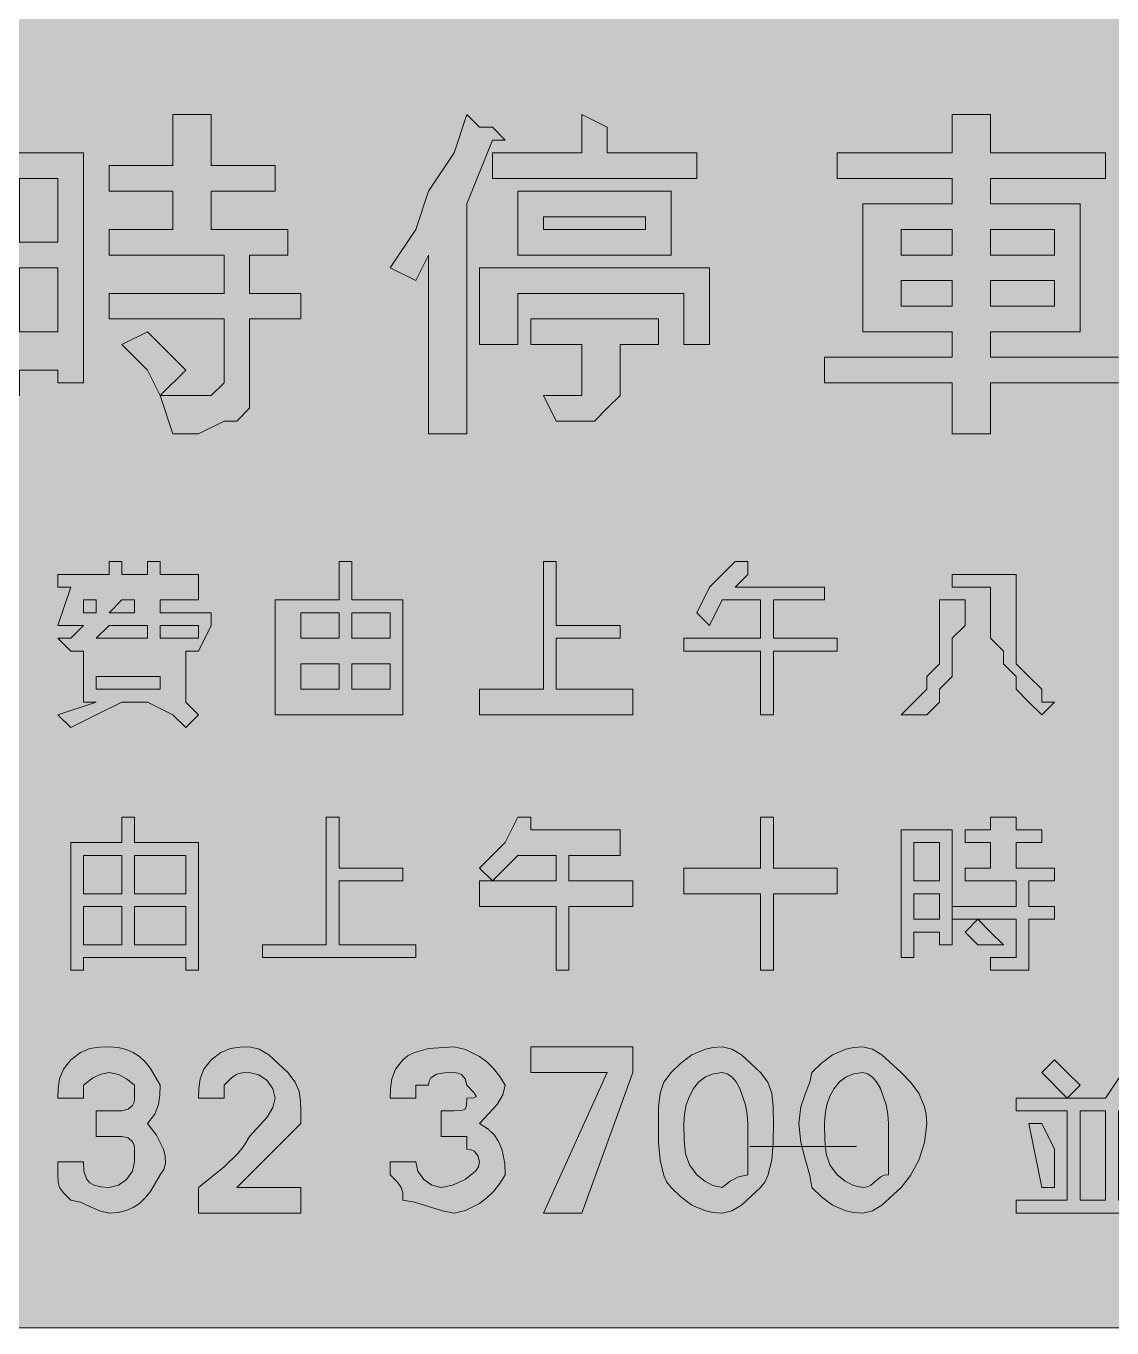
# Model space of a CAD drawing. Header units: metres. Extents: x 10 to 558, y 11 to 260.
# Drawn here: x 253.9 to 356, y 11.3 to 133.6 of the extents above; entities that cross this region are included whole.
import ezdxf

# ---------------------------------------------------------------- set-up
doc = ezdxf.new("R2010")
doc.units = ezdxf.units.M
for name, color, linetype, true_color in [('FILL_BLUE_0000FF', 7, 'Continuous', 0x0000ff), ('FILL_WHITE_FFFFFF', 7, 'Continuous', 0xffffff), ('STROKE_WHITE_FFFFFF', 7, 'Continuous', 0xffffff)]:
    doc.layers.add(name, color=color, linetype=linetype, true_color=true_color)

msp = doc.modelspace()

# ---------------------------------------------------------------- hatches: boundary and pattern name
at = {"layer": 'FILL_BLUE_0000FF', "true_color": 0x0000ff}
h = msp.add_hatch(color=7, dxfattribs=at)
h.dxf.hatch_style = 1
h.paths.add_polyline_path([(551.8, 259.63), (552.54, 259.47), (553.8, 258.93), (554.83, 258.16), (555.75, 257.28), (556.54, 256.78), (557.14, 256.19), (557.56, 255.55), (557.85, 254.88), (558.11, 253.57), (558.15, 252.48), (558.15, 18.48), (558.15, 16.08), (555.75, 13.68), (554.83, 12.8), (553.8, 12.03), (552.54, 11.49), (551.8, 11.33), (550.95, 11.28), (16.95, 11.28), (16.05, 11.3), (15.15, 11.43), (14.25, 11.79), (13.35, 12.48), (12.6, 12.63), (11.83, 12.99), (10.95, 13.68), (10.55, 14.18), (10.26, 14.77), (9.9, 16.08), (9.75, 18.48), (9.75, 252.48), (9.75, 254.88), (9.94, 255.76), (10.35, 256.53), (10.95, 257.28), (11.83, 257.99), (12.6, 258.48), (13.14, 258.97), (13.3, 259.28), (13.35, 259.68), (16.95, 259.68), (550.95, 259.68), (551.8, 259.63)])
at = {"layer": 'FILL_WHITE_FFFFFF', "true_color": 0xffffff}
h = msp.add_hatch(color=7, dxfattribs=at)
h.dxf.hatch_style = 1
h.paths.add_polyline_path([(267.75, 118.08), (261.75, 118.08), (261.75, 120.48), (267.75, 120.48), (267.75, 125.28), (271.35, 125.28), (271.35, 124.08), (271.35, 120.48), (277.35, 120.48), (277.35, 118.08), (271.35, 118.08), (271.35, 114.48), (278.55, 114.48), (278.55, 112.08), (274.95, 112.08), (274.95, 108.48), (279.75, 108.48), (279.75, 106.08), (274.95, 106.08), (274.95, 98.88), (274.95, 97.68), (273.75, 96.48), (272.55, 96.48), (270.15, 95.28), (267.75, 95.28), (266.55, 98.88), (270.15, 98.88), (271.35, 98.88), (272.55, 100.08), (272.55, 106.08), (261.75, 106.08), (261.75, 108.48), (272.55, 108.48), (272.55, 112.08), (261.75, 112.08), (261.75, 114.48), (267.75, 114.48), (267.75, 118.08)])
h = msp.add_hatch(color=7, dxfattribs=at)
h.dxf.hatch_style = 1
h.paths.add_polyline_path([(297.75, 124.08), (298.95, 122.88), (297.75, 122.88), (295.35, 116.88), (295.35, 95.28), (291.75, 95.28), (291.75, 112.08), (290.55, 109.68), (288.15, 110.88), (290.55, 114.48), (291.75, 118.08), (294.15, 121.68), (295.35, 125.28), (296.55, 124.08), (297.75, 124.08)])
h = msp.add_hatch(color=7, dxfattribs=at)
h.dxf.hatch_style = 1
h.paths.add_polyline_path([(316.95, 121.68), (316.95, 119.28), (297.75, 119.28), (297.75, 121.68), (306.15, 121.68), (306.15, 125.28), (308.55, 124.08), (308.55, 121.68), (316.95, 121.68)])
h = msp.add_hatch(color=7, dxfattribs=at)
h.dxf.hatch_style = 1
h.paths.add_polyline_path([(344.55, 121.68), (355.35, 121.68), (355.35, 119.28), (344.55, 119.28), (344.55, 116.88), (352.95, 116.88), (352.95, 104.88), (344.55, 104.88), (344.55, 102.48), (356.55, 102.48), (356.55, 100.08), (344.55, 100.08), (344.55, 95.28), (340.95, 95.28), (340.95, 100.08), (328.95, 100.08), (328.95, 102.48), (340.95, 102.48), (340.95, 104.88), (332.55, 104.88), (332.55, 116.88), (340.95, 116.88), (340.95, 119.28), (330.15, 119.28), (330.15, 121.68), (340.95, 121.68), (340.95, 125.28), (344.55, 125.28), (344.55, 124.08), (344.55, 121.68)])
h.paths.add_polyline_path([(340.95, 112.08), (340.95, 114.48), (336.15, 114.48), (336.15, 112.08), (340.95, 112.08)], flags=16)
h.paths.add_polyline_path([(336.15, 107.28), (340.95, 107.28), (340.95, 109.68), (336.15, 109.68), (336.15, 107.28)], flags=16)
h.paths.add_polyline_path([(344.55, 114.48), (344.55, 112.08), (350.55, 112.08), (350.55, 114.48), (344.55, 114.48)], flags=16)
h.paths.add_polyline_path([(350.55, 109.68), (344.55, 109.68), (344.55, 107.28), (350.55, 107.28), (350.55, 109.68)], flags=16)
h = msp.add_hatch(color=7, dxfattribs=at)
h.dxf.hatch_style = 1
h.paths.add_polyline_path([(256.95, 100.08), (256.95, 101.28), (253.35, 101.28), (253.35, 98.88), (250.95, 98.88), (250.95, 100.08), (250.95, 121.68), (259.35, 121.68), (259.35, 100.08), (256.95, 100.08)])
h.paths.add_polyline_path([(253.35, 119.28), (253.35, 113.28), (256.95, 113.28), (256.95, 119.28), (253.35, 119.28)], flags=16)
h.paths.add_polyline_path([(256.95, 110.88), (253.35, 110.88), (253.35, 104.88), (256.95, 104.88), (256.95, 110.88)], flags=16)
h = msp.add_hatch(color=7, dxfattribs=at)
h.dxf.hatch_style = 1
h.paths.add_polyline_path([(314.55, 112.08), (300.15, 112.08), (300.15, 118.08), (314.55, 118.08), (314.55, 112.08)])
h.paths.add_polyline_path([(312.15, 115.68), (302.55, 115.68), (302.55, 114.48), (312.15, 114.48), (312.15, 115.68)], flags=16)
h = msp.add_hatch(color=7, dxfattribs=at)
h.dxf.hatch_style = 1
h.paths.add_polyline_path([(318.15, 110.88), (318.15, 103.68), (315.75, 103.68), (315.75, 108.48), (300.15, 108.48), (300.15, 103.68), (296.55, 103.68), (296.55, 110.88), (318.15, 110.88)])
h = msp.add_hatch(color=7, dxfattribs=at)
h.dxf.hatch_style = 1
h.paths.add_polyline_path([(313.35, 106.08), (313.35, 103.68), (309.75, 103.68), (309.75, 100.08), (309.75, 98.88), (308.55, 97.68), (307.35, 96.48), (304.95, 96.48), (303.75, 96.48), (302.55, 98.88), (303.75, 98.88), (304.95, 98.88), (306.15, 98.88), (306.15, 100.08), (306.15, 101.28), (306.15, 103.68), (301.35, 103.68), (301.35, 106.08), (313.35, 106.08)])
h = msp.add_hatch(color=7, dxfattribs=at)
h.dxf.hatch_style = 1
h.paths.add_polyline_path([(266.55, 103.68), (268.95, 101.28), (266.55, 98.88), (265.35, 101.28), (262.95, 103.68), (265.35, 104.88), (266.55, 103.68)])
h = msp.add_hatch(color=7, dxfattribs=at)
h.dxf.hatch_style = 1
h.paths.add_polyline_path([(265.35, 82.08), (265.35, 83.28), (266.55, 83.28), (266.55, 82.08), (270.15, 82.08), (270.15, 79.68), (266.55, 79.68), (266.55, 78.48), (271.35, 78.48), (271.35, 77.28), (270.15, 74.88), (268.95, 74.88), (268.95, 70.08), (270.15, 68.88), (268.95, 67.68), (267.75, 68.88), (265.35, 70.08), (262.95, 70.08), (260.55, 68.88), (258.15, 67.68), (256.95, 68.88), (260.55, 70.08), (259.35, 70.08), (259.35, 74.88), (258.15, 74.88), (256.95, 76.08), (258.15, 76.08), (259.35, 77.28), (258.15, 77.28), (256.95, 77.28), (258.15, 80.88), (256.95, 80.88), (256.95, 82.08), (261.75, 82.08), (261.75, 83.28), (262.95, 83.28), (262.95, 82.08), (265.35, 82.08)])
h.paths.add_polyline_path([(259.35, 79.68), (259.35, 78.48), (260.55, 78.48), (260.55, 79.68), (259.35, 79.68)], flags=16)
h.paths.add_polyline_path([(264.15, 79.68), (262.95, 79.68), (261.75, 78.48), (264.15, 78.48), (264.15, 79.68)], flags=16)
h.paths.add_polyline_path([(265.35, 76.08), (265.35, 77.28), (261.75, 77.28), (260.55, 76.08), (265.35, 76.08)], flags=16)
h.paths.add_polyline_path([(270.15, 77.28), (266.55, 77.28), (266.55, 76.08), (268.95, 76.08), (270.15, 76.08), (270.15, 77.28)], flags=16)
h.paths.add_polyline_path([(266.55, 72.48), (260.55, 72.48), (260.55, 71.28), (266.55, 71.28), (266.55, 72.48)], flags=16)
h = msp.add_hatch(color=7, dxfattribs=at)
h.dxf.hatch_style = 1
h.paths.add_polyline_path([(284.55, 79.68), (289.35, 79.68), (289.35, 68.88), (288.15, 68.88), (279.75, 68.88), (277.35, 68.88), (277.35, 79.68), (283.35, 79.68), (283.35, 83.28), (284.55, 83.28), (284.55, 82.08), (284.55, 79.68)])
h.paths.add_polyline_path([(283.35, 76.08), (283.35, 78.48), (279.75, 78.48), (279.75, 76.08), (283.35, 76.08)], flags=16)
h.paths.add_polyline_path([(284.55, 76.08), (288.15, 76.08), (288.15, 78.48), (284.55, 78.48), (284.55, 76.08)], flags=16)
h.paths.add_polyline_path([(279.75, 73.68), (279.75, 71.28), (283.35, 71.28), (283.35, 73.68), (279.75, 73.68)], flags=16)
h.paths.add_polyline_path([(288.15, 73.68), (284.55, 73.68), (284.55, 71.28), (288.15, 71.28), (288.15, 73.68)], flags=16)
h = msp.add_hatch(color=7, dxfattribs=at)
h.dxf.hatch_style = 1
h.paths.add_polyline_path([(303.75, 82.08), (303.75, 77.28), (309.75, 77.28), (309.75, 76.08), (303.75, 76.08), (303.75, 71.28), (310.95, 71.28), (310.95, 68.88), (296.55, 68.88), (296.55, 71.28), (302.55, 71.28), (302.55, 83.28), (303.75, 83.28), (303.75, 82.08)])
h = msp.add_hatch(color=7, dxfattribs=at)
h.dxf.hatch_style = 1
h.paths.add_polyline_path([(318.15, 80.88), (320.55, 83.28), (321.75, 83.28), (321.75, 82.08), (320.55, 80.88), (328.95, 80.88), (328.95, 79.68), (324.15, 79.68), (324.15, 76.08), (330.15, 76.08), (330.15, 74.88), (324.15, 74.88), (324.15, 68.88), (322.95, 68.88), (322.95, 74.88), (315.75, 74.88), (315.75, 76.08), (322.95, 76.08), (322.95, 79.68), (319.35, 79.68), (318.15, 77.28), (316.95, 78.48), (318.15, 80.88)])
h = msp.add_hatch(color=7, dxfattribs=at)
h.dxf.hatch_style = 1
h.paths.add_polyline_path([(346.95, 82.08), (346.95, 79.68), (346.95, 78.48), (346.95, 76.08), (346.95, 74.88), (346.95, 73.68), (348.15, 72.48), (349.35, 71.28), (349.35, 70.08), (350.55, 70.08), (349.35, 68.88), (348.15, 70.08), (346.95, 71.28), (346.95, 72.48), (345.75, 73.68), (345.75, 74.88), (344.55, 76.08), (344.55, 77.28), (344.55, 79.68), (344.55, 80.88), (340.95, 80.88), (340.95, 82.08), (346.95, 82.08)])
h = msp.add_hatch(color=7, dxfattribs=at)
h.dxf.hatch_style = 1
h.paths.add_polyline_path([(337.35, 70.08), (338.55, 71.28), (338.55, 72.48), (339.75, 73.68), (339.75, 74.88), (339.75, 76.08), (339.75, 78.48), (339.75, 79.68), (340.95, 79.68), (342.15, 79.68), (342.15, 77.28), (340.95, 76.08), (340.95, 74.88), (340.95, 72.48), (339.75, 71.28), (339.75, 70.08), (338.55, 68.88), (337.35, 68.88), (336.15, 68.88), (337.35, 70.08)])
h = msp.add_hatch(color=7, dxfattribs=at)
h.dxf.hatch_style = 1
h.paths.add_polyline_path([(259.35, 46.08), (259.35, 44.88), (258.15, 44.88), (258.15, 56.88), (262.95, 56.88), (262.95, 59.28), (264.15, 59.28), (264.15, 56.88), (270.15, 56.88), (270.15, 44.88), (268.95, 44.88), (268.95, 46.08), (259.35, 46.08)])
h.paths.add_polyline_path([(262.95, 52.08), (262.95, 55.68), (259.35, 55.68), (259.35, 52.08), (262.95, 52.08)], flags=16)
h.paths.add_polyline_path([(264.15, 52.08), (268.95, 52.08), (268.95, 55.68), (264.15, 55.68), (264.15, 52.08)], flags=16)
h.paths.add_polyline_path([(259.35, 50.88), (259.35, 47.28), (262.95, 47.28), (262.95, 50.88), (259.35, 50.88)], flags=16)
h.paths.add_polyline_path([(268.95, 50.88), (264.15, 50.88), (264.15, 47.28), (268.95, 47.28), (268.95, 50.88)], flags=16)
h = msp.add_hatch(color=7, dxfattribs=at)
h.dxf.hatch_style = 1
h.paths.add_polyline_path([(289.35, 54.48), (289.35, 53.28), (283.35, 53.28), (283.35, 47.28), (290.55, 47.28), (290.55, 46.08), (276.15, 46.08), (276.15, 47.28), (282.15, 47.28), (282.15, 59.28), (283.35, 59.28), (283.35, 54.48), (289.35, 54.48)])
h = msp.add_hatch(color=7, dxfattribs=at)
h.dxf.hatch_style = 1
h.paths.add_polyline_path([(298.95, 56.88), (300.15, 59.28), (301.35, 59.28), (301.35, 58.08), (309.75, 58.08), (309.75, 55.68), (304.95, 55.68), (304.95, 53.28), (310.95, 53.28), (310.95, 50.88), (304.95, 50.88), (304.95, 44.88), (303.75, 44.88), (303.75, 50.88), (296.55, 50.88), (296.55, 53.28), (297.75, 53.28), (296.55, 54.48), (298.95, 56.88)])
h.paths.add_polyline_path([(303.75, 53.28), (303.75, 55.68), (300.15, 55.68), (297.75, 53.28), (303.75, 53.28)], flags=16)
h = msp.add_hatch(color=7, dxfattribs=at)
h.dxf.hatch_style = 1
h.paths.add_polyline_path([(324.15, 54.48), (330.15, 54.48), (330.15, 52.08), (324.15, 52.08), (324.15, 44.88), (322.95, 44.88), (322.95, 52.08), (315.75, 52.08), (315.75, 54.48), (322.95, 54.48), (322.95, 59.28), (324.15, 59.28), (324.15, 54.48)])
h = msp.add_hatch(color=7, dxfattribs=at)
h.dxf.hatch_style = 1
h.paths.add_polyline_path([(344.55, 56.88), (342.15, 56.88), (342.15, 58.08), (344.55, 58.08), (344.55, 59.28), (346.95, 59.28), (346.95, 58.08), (349.35, 58.08), (349.35, 56.88), (346.95, 56.88), (346.95, 54.48), (350.55, 54.48), (350.55, 53.28), (348.15, 53.28), (348.15, 50.88), (350.55, 50.88), (350.55, 49.68), (348.15, 49.68), (348.15, 47.28), (348.15, 46.08), (348.15, 44.88), (346.95, 44.88), (345.75, 44.88), (344.55, 44.88), (344.55, 46.08), (345.75, 46.08), (346.95, 46.08), (346.95, 47.28), (346.95, 49.68), (340.95, 49.68), (340.95, 50.88), (346.95, 50.88), (346.95, 53.28), (342.15, 53.28), (342.15, 54.48), (344.55, 54.48), (344.55, 56.88)])
h = msp.add_hatch(color=7, dxfattribs=at)
h.dxf.hatch_style = 1
h.paths.add_polyline_path([(339.75, 47.28), (339.75, 48.48), (337.35, 48.48), (337.35, 46.08), (336.15, 46.08), (336.15, 47.28), (336.15, 58.08), (340.95, 58.08), (340.95, 47.28), (339.75, 47.28)])
h.paths.add_polyline_path([(337.35, 56.88), (337.35, 53.28), (339.75, 53.28), (339.75, 56.88), (337.35, 56.88)], flags=16)
h.paths.add_polyline_path([(339.75, 52.08), (337.35, 52.08), (337.35, 49.68), (339.75, 49.68), (339.75, 52.08)], flags=16)
h = msp.add_hatch(color=7, dxfattribs=at)
h.dxf.hatch_style = 1
h.paths.add_polyline_path([(344.55, 48.48), (345.75, 47.28), (344.55, 47.28), (343.35, 47.28), (342.15, 48.48), (343.35, 49.68), (344.55, 48.48)])
h = msp.add_hatch(color=7, dxfattribs=at)
h.dxf.hatch_style = 1
h.paths.add_polyline_path([(264.15, 28.08), (264.1, 28.48), (263.96, 28.77), (263.55, 29.13), (262.95, 29.28), (260.55, 29.28), (260.55, 31.68), (262.95, 31.68), (263.55, 31.83), (263.96, 32.19), (264.1, 32.48), (264.15, 32.88), (264.15, 34.08), (263.4, 34.68), (262.63, 35.09), (261.75, 35.28), (261, 35.13), (260.23, 34.77), (259.35, 34.08), (259.35, 32.88), (256.95, 32.88), (256.97, 33.78), (257.1, 34.68), (257.46, 35.58), (258.15, 36.48), (259.05, 37.17), (259.95, 37.53), (260.85, 37.66), (261.75, 37.68), (262.6, 37.62), (263.34, 37.45), (264.01, 37.17), (264.6, 36.78), (265.14, 36.27), (265.63, 35.65), (266.55, 34.08), (266.53, 33.18), (266.4, 32.28), (266.04, 31.38), (265.35, 30.48), (266.21, 29.39), (266.85, 28.08), (267.01, 27.41), (267.04, 26.77), (266.89, 26.18), (266.55, 25.68), (265.63, 24.1), (265.14, 23.49), (264.6, 22.98), (264.01, 22.59), (263.34, 22.3), (262.6, 22.14), (261.75, 22.08), (260.85, 22.27), (259.95, 22.68), (259.05, 23.09), (258.15, 23.28), (257.46, 23.99), (257.1, 24.48), (256.97, 24.97), (256.95, 25.68), (256.95, 26.88), (259.35, 26.88), (259.39, 26), (259.65, 25.23), (259.94, 24.92), (260.36, 24.69), (260.96, 24.53), (261.75, 24.48), (262.63, 24.69), (263.4, 25.23), (263.94, 26), (264.15, 26.88), (264.15, 28.08)])
h = msp.add_hatch(color=7, dxfattribs=at)
h.dxf.hatch_style = 1
h.paths.add_polyline_path([(270.15, 32.88), (270.17, 33.78), (270.3, 34.68), (270.66, 35.58), (271.35, 36.48), (272.25, 37.17), (273.15, 37.53), (274.05, 37.66), (274.95, 37.68), (275.85, 37.47), (276.75, 36.93), (278.55, 35.28), (279.24, 34.38), (279.6, 33.48), (279.73, 32.58), (279.75, 31.68), (279.75, 30.48), (273.75, 24.48), (279.75, 24.48), (279.75, 22.08), (270.15, 22.08), (270.15, 24.48), (272.55, 26.43), (273.86, 27.69), (274.45, 28.43), (274.95, 29.28), (276.6, 31.08), (277.14, 31.98), (277.35, 32.88), (277.14, 33.76), (276.6, 34.53), (275.83, 35.07), (274.95, 35.28), (274.24, 35.26), (273.75, 35.13), (273.26, 34.77), (272.55, 34.08), (272.55, 32.88), (270.15, 32.88)])
h = msp.add_hatch(color=7, dxfattribs=at)
h.dxf.hatch_style = 1
h.paths.add_polyline_path([(296.4, 27.48), (296.04, 27.89), (295.75, 28.03), (295.35, 28.08), (295.35, 29.28), (294.15, 29.28), (292.95, 29.28), (292.95, 31.68), (294.15, 31.68), (294.84, 31.7), (295.2, 31.83), (295.33, 32.19), (295.35, 32.88), (296.02, 32.9), (296.25, 33.03), (296.02, 33.39), (295.35, 34.08), (295.2, 34.68), (294.84, 35.09), (294.55, 35.23), (294.15, 35.28), (293.27, 35.26), (292.5, 35.13), (291.96, 34.77), (291.8, 34.48), (291.75, 34.08), (290.55, 34.08), (290.55, 32.88), (288.15, 32.88), (288.17, 33.78), (288.3, 34.68), (288.66, 35.58), (289.35, 36.48), (289.85, 36.88), (290.44, 37.17), (291.75, 37.53), (294.15, 37.68), (295.24, 37.45), (296.55, 36.78), (297.22, 36.27), (297.86, 35.65), (298.45, 34.92), (298.95, 34.08), (298.74, 33.18), (298.2, 32.28), (296.55, 30.48), (297.34, 29.98), (297.94, 29.39), (298.36, 28.75), (298.65, 28.08), (298.91, 26.77), (298.95, 25.68), (298.45, 24.84), (297.86, 24.1), (297.22, 23.49), (296.55, 22.98), (295.24, 22.3), (294.15, 22.08), (293.06, 22.27), (291.75, 22.68), (290.44, 23.09), (289.35, 23.28), (289.33, 23.99), (289.2, 24.48), (288.84, 24.97), (288.15, 25.68), (288.15, 26.88), (290.55, 26.88), (290.76, 26), (291.3, 25.23), (292.07, 24.69), (292.95, 24.48), (294.02, 24.69), (295.2, 25.23), (296.16, 26), (296.44, 26.43), (296.55, 26.88), (296.4, 27.48)])
h = msp.add_hatch(color=7, dxfattribs=at)
h.dxf.hatch_style = 1
h.paths.add_polyline_path([(308.55, 35.28), (301.35, 35.28), (301.35, 37.68), (310.95, 37.68), (310.95, 35.28), (306.15, 22.08), (302.55, 22.08), (308.55, 35.28)])
h = msp.add_hatch(color=7, dxfattribs=at)
h.dxf.hatch_style = 1
h.paths.add_polyline_path([(313.5, 33.33), (313.86, 34.36), (314.55, 35.28), (315.47, 36.16), (316.5, 36.93), (317.76, 37.47), (318.5, 37.63), (319.35, 37.68), (320.25, 37.47), (321.15, 36.93), (322.95, 35.28), (323.64, 34.36), (324, 33.33), (324.13, 32.07), (324.15, 30.48), (324.13, 28.7), (324, 27.03), (323.64, 25.59), (323.35, 24.98), (322.95, 24.48), (321.15, 22.83), (320.25, 22.29), (319.35, 22.08), (318.5, 22.13), (317.76, 22.29), (316.5, 22.83), (315.47, 23.6), (314.55, 24.48), (314.15, 24.98), (313.86, 25.59), (313.5, 27.03), (313.37, 28.7), (313.35, 30.48), (313.37, 32.07), (313.5, 33.33)])
h.paths.add_polyline_path([(320.87, 25.49), (321.75, 25.68), (321.75, 30.48), (321.7, 31.38), (321.54, 32.24), (321, 33.78), (320.64, 34.39), (320.23, 34.87), (319.8, 35.17), (319.35, 35.28), (318.51, 35.17), (317.77, 34.87), (317.16, 34.39), (316.65, 33.78), (316.26, 33.05), (315.97, 32.24), (315.81, 31.38), (315.75, 30.48), (315.77, 28.89), (315.9, 27.63), (316.26, 26.6), (316.95, 25.68), (317.7, 25.08), (318.47, 24.67), (319.35, 24.48), (320.1, 25.08), (320.87, 25.49)], flags=16)
h = msp.add_hatch(color=7, dxfattribs=at)
h.dxf.hatch_style = 1
h.paths.add_polyline_path([(327.15, 33.33), (327.56, 34.36), (327.75, 35.28), (328.67, 36.16), (329.7, 36.93), (330.96, 37.47), (331.7, 37.63), (332.55, 37.68), (333.45, 37.47), (334.35, 36.93), (336.15, 35.28), (337.03, 34.36), (337.8, 33.33), (338.34, 32.07), (338.5, 31.33), (338.55, 30.48), (338.34, 28.7), (337.8, 27.03), (337.03, 25.59), (336.15, 24.48), (334.35, 22.83), (333.45, 22.29), (332.55, 22.08), (331.7, 22.13), (330.96, 22.29), (329.7, 22.83), (328.67, 23.6), (327.75, 24.48), (327.56, 25.59), (327.15, 27.03), (326.74, 28.7), (326.55, 30.48), (326.74, 32.07), (327.15, 33.33)])
h.paths.add_polyline_path([(333.26, 24.67), (333.75, 25.08), (334.24, 25.49), (334.55, 25.63), (334.95, 25.68), (334.95, 30.48), (334.9, 31.38), (334.74, 32.24), (334.2, 33.78), (333.84, 34.39), (333.43, 34.87), (333, 35.17), (332.55, 35.28), (331.71, 35.17), (330.97, 34.87), (330.36, 34.39), (329.85, 33.78), (329.46, 33.05), (329.17, 32.24), (329.01, 31.38), (328.95, 30.48), (328.97, 28.89), (329.1, 27.63), (329.46, 26.6), (330.15, 25.68), (330.9, 25.08), (331.67, 24.67), (332.55, 24.48), (332.95, 24.53), (333.26, 24.67)], flags=16)
h = msp.add_hatch(color=7, dxfattribs=at)
h.dxf.hatch_style = 1
h.paths.add_polyline_path([(357.75, 32.88), (361.35, 32.88), (361.35, 31.68), (356.55, 31.68), (356.55, 23.28), (361.35, 23.28), (361.35, 22.08), (346.95, 22.08), (346.95, 23.28), (351.75, 23.28), (351.75, 31.68), (346.95, 31.68), (346.95, 32.88), (351.75, 32.88), (355.35, 32.88), (357.75, 36.48), (358.95, 35.28), (357.75, 32.88)])
h.paths.add_polyline_path([(355.35, 31.68), (352.95, 31.68), (352.95, 23.28), (355.35, 23.28), (355.35, 31.68)], flags=16)
h = msp.add_hatch(color=7, dxfattribs=at)
h.dxf.hatch_style = 1
h.paths.add_polyline_path([(352.95, 34.08), (351.75, 32.88), (349.35, 35.28), (350.55, 36.48), (351.75, 35.28), (352.95, 34.08)])
h = msp.add_hatch(color=7, dxfattribs=at)
h.dxf.hatch_style = 1
h.paths.add_polyline_path([(350.55, 28.08), (350.55, 24.48), (349.35, 24.48), (348.15, 30.48), (349.35, 30.48), (350.55, 28.08)])

# ---------------------------------------------------------------- linework, layer by layer
at = {"layer": 'FILL_BLUE_0000FF', "lineweight": 0, "true_color": 0x0000ff}
msp.add_lwpolyline([(16.95, 259.68), (550.95, 259.68), (551.8, 259.63), (552.54, 259.47), (553.8, 258.93), (554.83, 258.16), (555.75, 257.28), (556.54, 256.78), (557.14, 256.19), (557.56, 255.55), (557.85, 254.88), (558.11, 253.57), (558.15, 252.48), (558.15, 18.48), (558.15, 16.08), (555.75, 13.68), (554.83, 12.8), (553.8, 12.03), (552.54, 11.49), (551.8, 11.33), (550.95, 11.28), (16.95, 11.28)], dxfattribs=at)
at = {"layer": 'FILL_WHITE_FFFFFF', "lineweight": 0, "true_color": 0xffffff}
for points in [[(267.75, 118.08), (261.75, 118.08), (261.75, 120.48), (267.75, 120.48), (267.75, 125.28), (271.35, 125.28), (271.35, 124.08), (271.35, 120.48), (277.35, 120.48), (277.35, 118.08), (271.35, 118.08), (271.35, 114.48), (278.55, 114.48), (278.55, 112.08), (274.95, 112.08), (274.95, 108.48), (279.75, 108.48), (279.75, 106.08), (274.95, 106.08), (274.95, 98.88), (274.95, 97.68), (273.75, 96.48), (272.55, 96.48), (270.15, 95.28), (267.75, 95.28), (266.55, 98.88), (270.15, 98.88), (271.35, 98.88), (272.55, 100.08), (272.55, 106.08), (261.75, 106.08), (261.75, 108.48), (272.55, 108.48), (272.55, 112.08), (261.75, 112.08), (261.75, 114.48), (267.75, 114.48)], [(297.75, 124.08), (298.95, 122.88), (297.75, 122.88), (295.35, 116.88), (295.35, 95.28), (291.75, 95.28), (291.75, 112.08), (290.55, 109.68), (288.15, 110.88), (290.55, 114.48), (291.75, 118.08), (294.15, 121.68), (295.35, 125.28), (296.55, 124.08)], [(316.95, 121.68), (316.95, 119.28), (297.75, 119.28), (297.75, 121.68), (306.15, 121.68), (306.15, 125.28), (308.55, 124.08), (308.55, 121.68)], [(256.95, 100.08), (256.95, 101.28), (253.35, 101.28), (253.35, 98.88), (250.95, 98.88), (250.95, 100.08), (250.95, 121.68), (259.35, 121.68), (259.35, 100.08)], [(253.35, 119.28), (253.35, 113.28), (256.95, 113.28), (256.95, 119.28)], [(314.55, 112.08), (300.15, 112.08), (300.15, 118.08), (314.55, 118.08)], [(312.15, 115.68), (302.55, 115.68), (302.55, 114.48), (312.15, 114.48)], [(340.95, 112.08), (340.95, 114.48), (336.15, 114.48), (336.15, 112.08)], [(344.55, 114.48), (344.55, 112.08), (350.55, 112.08), (350.55, 114.48)], [(256.95, 110.88), (253.35, 110.88), (253.35, 104.88), (256.95, 104.88)], [(318.15, 110.88), (318.15, 103.68), (315.75, 103.68), (315.75, 108.48), (300.15, 108.48), (300.15, 103.68), (296.55, 103.68), (296.55, 110.88)], [(336.15, 107.28), (340.95, 107.28), (340.95, 109.68), (336.15, 109.68)], [(350.55, 109.68), (344.55, 109.68), (344.55, 107.28), (350.55, 107.28)], [(313.35, 106.08), (313.35, 103.68), (309.75, 103.68), (309.75, 100.08), (309.75, 98.88), (308.55, 97.68), (307.35, 96.48), (304.95, 96.48), (303.75, 96.48), (302.55, 98.88), (303.75, 98.88), (304.95, 98.88), (306.15, 98.88), (306.15, 100.08), (306.15, 101.28), (306.15, 103.68), (301.35, 103.68), (301.35, 106.08)], [(266.55, 103.68), (268.95, 101.28), (266.55, 98.88), (265.35, 101.28), (262.95, 103.68), (265.35, 104.88)], [(265.35, 82.08), (265.35, 83.28), (266.55, 83.28), (266.55, 82.08), (270.15, 82.08), (270.15, 79.68), (266.55, 79.68), (266.55, 78.48), (271.35, 78.48), (271.35, 77.28), (270.15, 74.88), (268.95, 74.88), (268.95, 70.08), (270.15, 68.88), (268.95, 67.68), (267.75, 68.88), (265.35, 70.08), (262.95, 70.08), (260.55, 68.88), (258.15, 67.68), (256.95, 68.88), (260.55, 70.08), (259.35, 70.08), (259.35, 74.88), (258.15, 74.88), (256.95, 76.08), (258.15, 76.08), (259.35, 77.28), (258.15, 77.28), (256.95, 77.28), (258.15, 80.88), (256.95, 80.88), (256.95, 82.08), (261.75, 82.08), (261.75, 83.28), (262.95, 83.28), (262.95, 82.08)], [(284.55, 79.68), (289.35, 79.68), (289.35, 68.88), (288.15, 68.88), (279.75, 68.88), (277.35, 68.88), (277.35, 79.68), (283.35, 79.68), (283.35, 83.28), (284.55, 83.28), (284.55, 82.08)], [(303.75, 82.08), (303.75, 77.28), (309.75, 77.28), (309.75, 76.08), (303.75, 76.08), (303.75, 71.28), (310.95, 71.28), (310.95, 68.88), (296.55, 68.88), (296.55, 71.28), (302.55, 71.28), (302.55, 83.28), (303.75, 83.28)], [(318.15, 80.88), (320.55, 83.28), (321.75, 83.28), (321.75, 82.08), (320.55, 80.88), (328.95, 80.88), (328.95, 79.68), (324.15, 79.68), (324.15, 76.08), (330.15, 76.08), (330.15, 74.88), (324.15, 74.88), (324.15, 68.88), (322.95, 68.88), (322.95, 74.88), (315.75, 74.88), (315.75, 76.08), (322.95, 76.08), (322.95, 79.68), (319.35, 79.68), (318.15, 77.28), (316.95, 78.48)], [(346.95, 82.08), (346.95, 79.68), (346.95, 78.48), (346.95, 76.08), (346.95, 74.88), (346.95, 73.68), (348.15, 72.48), (349.35, 71.28), (349.35, 70.08), (350.55, 70.08), (349.35, 68.88), (348.15, 70.08), (346.95, 71.28), (346.95, 72.48), (345.75, 73.68), (345.75, 74.88), (344.55, 76.08), (344.55, 77.28), (344.55, 79.68), (344.55, 80.88), (340.95, 80.88), (340.95, 82.08)], [(259.35, 79.68), (259.35, 78.48), (260.55, 78.48), (260.55, 79.68)], [(264.15, 79.68), (262.95, 79.68), (261.75, 78.48), (264.15, 78.48)], [(337.35, 70.08), (338.55, 71.28), (338.55, 72.48), (339.75, 73.68), (339.75, 74.88), (339.75, 76.08), (339.75, 78.48), (339.75, 79.68), (340.95, 79.68), (342.15, 79.68), (342.15, 77.28), (340.95, 76.08), (340.95, 74.88), (340.95, 72.48), (339.75, 71.28), (339.75, 70.08), (338.55, 68.88), (337.35, 68.88), (336.15, 68.88)], [(283.35, 76.08), (283.35, 78.48), (279.75, 78.48), (279.75, 76.08)], [(284.55, 76.08), (288.15, 76.08), (288.15, 78.48), (284.55, 78.48)], [(265.35, 76.08), (265.35, 77.28), (261.75, 77.28), (260.55, 76.08)], [(270.15, 77.28), (266.55, 77.28), (266.55, 76.08), (268.95, 76.08), (270.15, 76.08)], [(279.75, 73.68), (279.75, 71.28), (283.35, 71.28), (283.35, 73.68)], [(288.15, 73.68), (284.55, 73.68), (284.55, 71.28), (288.15, 71.28)], [(266.55, 72.48), (260.55, 72.48), (260.55, 71.28), (266.55, 71.28)], [(259.35, 46.08), (259.35, 44.88), (258.15, 44.88), (258.15, 56.88), (262.95, 56.88), (262.95, 59.28), (264.15, 59.28), (264.15, 56.88), (270.15, 56.88), (270.15, 44.88), (268.95, 44.88), (268.95, 46.08)], [(289.35, 54.48), (289.35, 53.28), (283.35, 53.28), (283.35, 47.28), (290.55, 47.28), (290.55, 46.08), (276.15, 46.08), (276.15, 47.28), (282.15, 47.28), (282.15, 59.28), (283.35, 59.28), (283.35, 54.48)], [(298.95, 56.88), (300.15, 59.28), (301.35, 59.28), (301.35, 58.08), (309.75, 58.08), (309.75, 55.68), (304.95, 55.68), (304.95, 53.28), (310.95, 53.28), (310.95, 50.88), (304.95, 50.88), (304.95, 44.88), (303.75, 44.88), (303.75, 50.88), (296.55, 50.88), (296.55, 53.28), (297.75, 53.28), (296.55, 54.48)], [(324.15, 54.48), (330.15, 54.48), (330.15, 52.08), (324.15, 52.08), (324.15, 44.88), (322.95, 44.88), (322.95, 52.08), (315.75, 52.08), (315.75, 54.48), (322.95, 54.48), (322.95, 59.28), (324.15, 59.28)], [(344.55, 56.88), (342.15, 56.88), (342.15, 58.08), (344.55, 58.08), (344.55, 59.28), (346.95, 59.28), (346.95, 58.08), (349.35, 58.08), (349.35, 56.88), (346.95, 56.88), (346.95, 54.48), (350.55, 54.48), (350.55, 53.28), (348.15, 53.28), (348.15, 50.88), (350.55, 50.88), (350.55, 49.68), (348.15, 49.68), (348.15, 47.28), (348.15, 46.08), (348.15, 44.88), (346.95, 44.88), (345.75, 44.88), (344.55, 44.88), (344.55, 46.08), (345.75, 46.08), (346.95, 46.08), (346.95, 47.28), (346.95, 49.68), (340.95, 49.68), (340.95, 50.88), (346.95, 50.88), (346.95, 53.28), (342.15, 53.28), (342.15, 54.48), (344.55, 54.48)], [(339.75, 47.28), (339.75, 48.48), (337.35, 48.48), (337.35, 46.08), (336.15, 46.08), (336.15, 47.28), (336.15, 58.08), (340.95, 58.08), (340.95, 47.28)], [(337.35, 56.88), (337.35, 53.28), (339.75, 53.28), (339.75, 56.88)], [(262.95, 52.08), (262.95, 55.68), (259.35, 55.68), (259.35, 52.08)], [(264.15, 52.08), (268.95, 52.08), (268.95, 55.68), (264.15, 55.68)], [(303.75, 53.28), (303.75, 55.68), (300.15, 55.68), (297.75, 53.28)], [(339.75, 52.08), (337.35, 52.08), (337.35, 49.68), (339.75, 49.68)], [(259.35, 50.88), (259.35, 47.28), (262.95, 47.28), (262.95, 50.88)], [(268.95, 50.88), (264.15, 50.88), (264.15, 47.28), (268.95, 47.28)], [(344.55, 48.48), (345.75, 47.28), (344.55, 47.28), (343.35, 47.28), (342.15, 48.48), (343.35, 49.68)], [(264.15, 28.08), (264.1, 28.48), (263.96, 28.77), (263.55, 29.13), (262.95, 29.28), (260.55, 29.28), (260.55, 31.68), (262.95, 31.68), (263.55, 31.83), (263.96, 32.19), (264.1, 32.48), (264.15, 32.88), (264.15, 34.08), (263.4, 34.68), (262.63, 35.09), (261.75, 35.28), (261, 35.13), (260.23, 34.77), (259.35, 34.08), (259.35, 32.88), (256.95, 32.88), (256.97, 33.78), (257.1, 34.68), (257.46, 35.58), (258.15, 36.48), (259.05, 37.17), (259.95, 37.53), (260.85, 37.66), (261.75, 37.68), (262.6, 37.62), (263.34, 37.45), (264.01, 37.17), (264.6, 36.78), (265.14, 36.27), (265.63, 35.65), (266.55, 34.08), (266.53, 33.18), (266.4, 32.28), (266.04, 31.38), (265.35, 30.48), (266.21, 29.39), (266.85, 28.08), (267.01, 27.41), (267.04, 26.77), (266.89, 26.18), (266.55, 25.68), (265.63, 24.1), (265.14, 23.49), (264.6, 22.98), (264.01, 22.59), (263.34, 22.3), (262.6, 22.14), (261.75, 22.08), (260.85, 22.27), (259.95, 22.68), (259.05, 23.09), (258.15, 23.28), (257.46, 23.99), (257.1, 24.48), (256.97, 24.97), (256.95, 25.68), (256.95, 26.88), (259.35, 26.88), (259.39, 26), (259.65, 25.23), (259.94, 24.92), (260.36, 24.69), (260.96, 24.53), (261.75, 24.48), (262.63, 24.69), (263.4, 25.23), (263.94, 26), (264.15, 26.88)], [(270.15, 32.88), (270.17, 33.78), (270.3, 34.68), (270.66, 35.58), (271.35, 36.48), (272.25, 37.17), (273.15, 37.53), (274.05, 37.66), (274.95, 37.68), (275.85, 37.47), (276.75, 36.93), (278.55, 35.28), (279.24, 34.38), (279.6, 33.48), (279.73, 32.58), (279.75, 31.68), (279.75, 30.48), (273.75, 24.48), (279.75, 24.48), (279.75, 22.08), (270.15, 22.08), (270.15, 24.48), (272.55, 26.43), (273.86, 27.69), (274.45, 28.43), (274.95, 29.28), (276.6, 31.08), (277.14, 31.98), (277.35, 32.88), (277.14, 33.76), (276.6, 34.53), (275.83, 35.07), (274.95, 35.28), (274.24, 35.26), (273.75, 35.13), (273.26, 34.77), (272.55, 34.08), (272.55, 32.88)], [(296.4, 27.48), (296.04, 27.89), (295.75, 28.03), (295.35, 28.08), (295.35, 29.28), (294.15, 29.28), (292.95, 29.28), (292.95, 31.68), (294.15, 31.68), (294.84, 31.7), (295.2, 31.83), (295.33, 32.19), (295.35, 32.88), (296.02, 32.9), (296.25, 33.03), (296.02, 33.39), (295.35, 34.08), (295.2, 34.68), (294.84, 35.09), (294.55, 35.23), (294.15, 35.28), (293.27, 35.26), (292.5, 35.13), (291.96, 34.77), (291.8, 34.48), (291.75, 34.08), (290.55, 34.08), (290.55, 32.88), (288.15, 32.88), (288.17, 33.78), (288.3, 34.68), (288.66, 35.58), (289.35, 36.48), (289.85, 36.88), (290.44, 37.17), (291.75, 37.53), (294.15, 37.68), (295.24, 37.45), (296.55, 36.78), (297.22, 36.27), (297.86, 35.65), (298.45, 34.92), (298.95, 34.08), (298.74, 33.18), (298.2, 32.28), (296.55, 30.48), (297.34, 29.98), (297.94, 29.39), (298.36, 28.75), (298.65, 28.08), (298.91, 26.77), (298.95, 25.68), (298.45, 24.84), (297.86, 24.1), (297.22, 23.49), (296.55, 22.98), (295.24, 22.3), (294.15, 22.08), (293.06, 22.27), (291.75, 22.68), (290.44, 23.09), (289.35, 23.28), (289.33, 23.99), (289.2, 24.48), (288.84, 24.97), (288.15, 25.68), (288.15, 26.88), (290.55, 26.88), (290.76, 26), (291.3, 25.23), (292.07, 24.69), (292.95, 24.48), (294.02, 24.69), (295.2, 25.23), (296.16, 26), (296.44, 26.43), (296.55, 26.88)], [(308.55, 35.28), (301.35, 35.28), (301.35, 37.68), (310.95, 37.68), (310.95, 35.28), (306.15, 22.08), (302.55, 22.08)], [(313.5, 33.33), (313.86, 34.36), (314.55, 35.28), (315.47, 36.16), (316.5, 36.93), (317.76, 37.47), (318.5, 37.63), (319.35, 37.68), (320.25, 37.47), (321.15, 36.93), (322.95, 35.28), (323.64, 34.36), (324, 33.33), (324.13, 32.07), (324.15, 30.48), (324.13, 28.7), (324, 27.03), (323.64, 25.59), (323.35, 24.98), (322.95, 24.48), (321.15, 22.83), (320.25, 22.29), (319.35, 22.08), (318.5, 22.13), (317.76, 22.29), (316.5, 22.83), (315.47, 23.6), (314.55, 24.48), (314.15, 24.98), (313.86, 25.59), (313.5, 27.03), (313.37, 28.7), (313.35, 30.48), (313.37, 32.07)], [(327.15, 33.33), (327.56, 34.36), (327.75, 35.28), (328.67, 36.16), (329.7, 36.93), (330.96, 37.47), (331.7, 37.63), (332.55, 37.68), (333.45, 37.47), (334.35, 36.93), (336.15, 35.28), (337.03, 34.36), (337.8, 33.33), (338.34, 32.07), (338.5, 31.33), (338.55, 30.48), (338.34, 28.7), (337.8, 27.03), (337.03, 25.59), (336.15, 24.48), (334.35, 22.83), (333.45, 22.29), (332.55, 22.08), (331.7, 22.13), (330.96, 22.29), (329.7, 22.83), (328.67, 23.6), (327.75, 24.48), (327.56, 25.59), (327.15, 27.03), (326.74, 28.7), (326.55, 30.48), (326.74, 32.07)], [(357.75, 32.88), (361.35, 32.88), (361.35, 31.68), (356.55, 31.68), (356.55, 23.28), (361.35, 23.28), (361.35, 22.08), (346.95, 22.08), (346.95, 23.28), (351.75, 23.28), (351.75, 31.68), (346.95, 31.68), (346.95, 32.88), (351.75, 32.88), (355.35, 32.88), (357.75, 36.48), (358.95, 35.28)], [(352.95, 34.08), (351.75, 32.88), (349.35, 35.28), (350.55, 36.48), (351.75, 35.28)], [(320.87, 25.49), (321.75, 25.68), (321.75, 30.48), (321.7, 31.38), (321.54, 32.24), (321, 33.78), (320.64, 34.39), (320.23, 34.87), (319.8, 35.17), (319.35, 35.28), (318.51, 35.17), (317.77, 34.87), (317.16, 34.39), (316.65, 33.78), (316.26, 33.05), (315.97, 32.24), (315.81, 31.38), (315.75, 30.48), (315.77, 28.89), (315.9, 27.63), (316.26, 26.6), (316.95, 25.68), (317.7, 25.08), (318.47, 24.67), (319.35, 24.48), (320.1, 25.08)], [(333.26, 24.67), (333.75, 25.08), (334.24, 25.49), (334.55, 25.63), (334.95, 25.68), (334.95, 30.48), (334.9, 31.38), (334.74, 32.24), (334.2, 33.78), (333.84, 34.39), (333.43, 34.87), (333, 35.17), (332.55, 35.28), (331.71, 35.17), (330.97, 34.87), (330.36, 34.39), (329.85, 33.78), (329.46, 33.05), (329.17, 32.24), (329.01, 31.38), (328.95, 30.48), (328.97, 28.89), (329.1, 27.63), (329.46, 26.6), (330.15, 25.68), (330.9, 25.08), (331.67, 24.67), (332.55, 24.48), (332.95, 24.53)], [(355.35, 31.68), (352.95, 31.68), (352.95, 23.28), (355.35, 23.28)], [(350.55, 28.08), (350.55, 24.48), (349.35, 24.48), (348.15, 30.48), (349.35, 30.48)]]:
    msp.add_lwpolyline(points, close=True, dxfattribs=at)
msp.add_lwpolyline([(356.55, 100.08), (344.55, 100.08), (344.55, 95.28), (340.95, 95.28), (340.95, 100.08), (328.95, 100.08), (328.95, 102.48), (340.95, 102.48), (340.95, 104.88), (332.55, 104.88), (332.55, 116.88), (340.95, 116.88), (340.95, 119.28), (330.15, 119.28), (330.15, 121.68), (340.95, 121.68), (340.95, 125.28), (344.55, 125.28), (344.55, 124.08), (344.55, 121.68), (355.35, 121.68), (355.35, 119.28), (344.55, 119.28), (344.55, 116.88), (352.95, 116.88), (352.95, 104.88), (344.55, 104.88), (344.55, 102.48), (356.55, 102.48)], dxfattribs=at)
at = {"layer": 'STROKE_WHITE_FFFFFF', "lineweight": 0, "true_color": 0xffffff}
for points in [[(311.95, 28.32), (311.95, 28.32)], [(311.95, 28.32), (311.95, 28.32)], [(311.95, 28.32), (311.95, 28.32)], [(311.95, 28.32), (311.95, 28.32)], [(311.95, 28.32), (311.95, 28.32)], [(311.95, 28.32), (311.95, 28.32)], [(321.95, 28.32), (331.95, 28.32)], [(321.95, 28.32), (331.95, 28.32)], [(321.95, 28.32), (331.95, 28.32)], [(321.95, 28.32), (331.95, 28.32)], [(321.95, 28.32), (331.95, 28.32)], [(321.95, 28.32), (331.95, 28.32)]]:
    msp.add_lwpolyline(points, dxfattribs=at)

doc.saveas('drawing.dxf')
